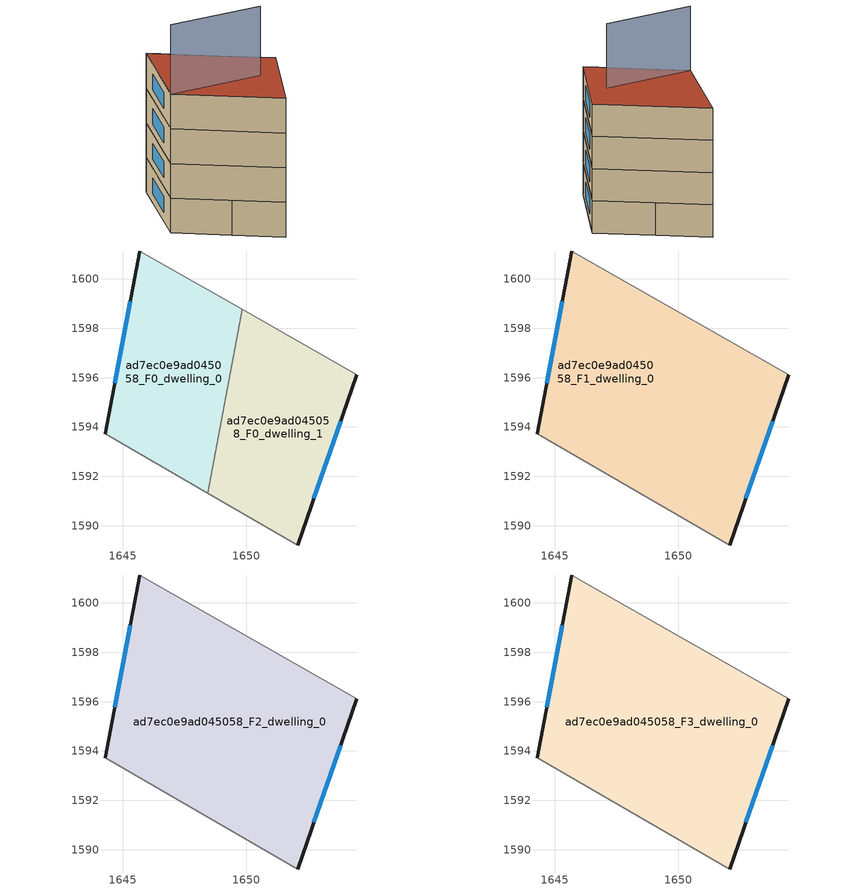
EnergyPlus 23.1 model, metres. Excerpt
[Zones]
ad7ec0e9ad045058_F0_dwelling_0
 floor ground (EU_floor_Construction): 1649.84,1598.76 1648.44,1591.32 1644.28,1593.72 1645.68,1601.13 z0
 wall outside (EU_wall_Construction): 1645.68,1601.13 1644.28,1593.72 z0:3
 wall adiabatic (EU_wall_Construction): 1644.28,1593.72 1648.44,1591.32 / 1649.84,1598.76 1645.68,1601.13 z0:3
 wall to ad7ec0e9ad045058_F0_dwelling_1 (EU_wall_Construction): 1648.44,1591.32 1649.84,1598.76 z0:3
 window (EU_Window_Construction): 1645.29,1599.09 1644.66,1595.76 z0.83:2.17
ad7ec0e9ad045058_F0_dwelling_1
 floor ground (EU_floor_Construction): 1654.48,1596.12 1652.08,1589.22 1648.44,1591.32 1649.84,1598.76 z0
 wall outside (EU_wall_Construction): 1652.08,1589.22 1654.48,1596.12 z0:3
 wall adiabatic (EU_wall_Construction): 1648.44,1591.32 1652.08,1589.22 / 1654.48,1596.12 1649.84,1598.76 z0:3
 window (EU_Window_Construction): 1652.74,1591.12 1653.82,1594.22 z0.83:2.17
ad7ec0e9ad045058_F1_dwelling_0
 floor to ad7ec0e9ad045058_F0_dwelling_0 (EU_floor_Construction): 1649.84,1598.76 1648.44,1591.32 1644.28,1593.72 1645.68,1601.13 z3
 floor to ad7ec0e9ad045058_F0_dwelling_1 (EU_floor_Construction): 1654.48,1596.12 1652.08,1589.22 1648.44,1591.32 1649.84,1598.76 z3
 wall outside (EU_wall_Construction): 1652.08,1589.22 1654.48,1596.12 / 1645.68,1601.13 1644.28,1593.72 z3:6
 wall adiabatic (EU_wall_Construction): 1644.28,1593.72 1652.08,1589.22 / 1654.48,1596.12 1645.68,1601.13 z3:6
 window (EU_Window_Construction): 1652.74,1591.12 1653.82,1594.22 / 1645.29,1599.09 1644.66,1595.76 z3.83:5.17
ad7ec0e9ad045058_F2_dwelling_0
 floor to ad7ec0e9ad045058_F1_dwelling_0 (EU_floor_Construction): 1654.48,1596.12 1652.08,1589.22 1644.28,1593.72 1645.68,1601.13 z6
 wall outside (EU_wall_Construction): 1652.08,1589.22 1654.48,1596.12 / 1645.68,1601.13 1644.28,1593.72 z6:9
 wall adiabatic (EU_wall_Construction): 1644.28,1593.72 1652.08,1589.22 / 1654.48,1596.12 1645.68,1601.13 z6:9
 window (EU_Window_Construction): 1652.74,1591.12 1653.82,1594.22 / 1645.29,1599.09 1644.66,1595.76 z6.83:8.17
ad7ec0e9ad045058_F3_dwelling_0
 floor to ad7ec0e9ad045058_F2_dwelling_0 (EU_floor_Construction): 1654.48,1596.12 1652.08,1589.22 1644.28,1593.72 1645.68,1601.13 z9
 wall outside (EU_wall_Construction): 1652.08,1589.22 1654.48,1596.12 / 1645.68,1601.13 1644.28,1593.72 z9:12
 wall adiabatic (EU_wall_Construction): 1644.28,1593.72 1652.08,1589.22 / 1654.48,1596.12 1645.68,1601.13 z9:12
 window (EU_Window_Construction): 1652.74,1591.12 1653.82,1594.22 / 1645.29,1599.09 1644.66,1595.76 z9.83:11.17
 roof outside (EU_roof_Construction): 1652.08,1589.22 1654.48,1596.12 1645.68,1601.13 1644.28,1593.72 z12
shading: 1644.28,1593.72 1652.04,1593.8 z0:18
[Building]
EU S2 Campaign: North Axis=0; Terrain=City; Solar Distribution=FullExterior
[Site:Location]
Lyon-Bron: Latitude=45.75; Longitude=5; Time Zone=1; Elevation=198
[SizingPeriod:WeatherFileDays]
AnnualSizingPeriod: Begin Month=1; Begin Day of Month=1; End Month=12; End Day of Month=31; Day of Week for Start Day=Monday; Use Weather File Daylight Saving Period=No; Use Weather File Rain and Snow Indicators=No
[MATERIAL]
EU_InternalMass_Material: Roughness=MediumRough; Thickness=0.1; Conductivity=1; Density=1800; Specific Heat=900; Thermal Absorptance=0.9; Solar Absorptance=0.7; Visible Absorptance=0.7
[MATERIAL:NOMASS] Roughness=MediumRough; Thermal Absorptance=0.9; Solar Absorptance=0.7; Visible Absorptance=0.7
Name | Thermal Resistance
EU_wall_NoMass | 0.87146
EU_roof_NoMass | 0.842276
EU_floor_NoMass | 0.496999
[WINDOWMATERIAL:SIMPLEGLAZINGSYSTEM]
EU_Window_SimpleGlazing: UFactor=2.2525; Solar Heat Gain Coefficient=0.76; Visible Transmittance=0.76
[CONSTRUCTION]
EU_wall_Construction: EU_wall_NoMass
EU_roof_Construction: EU_roof_NoMass
EU_floor_Construction: EU_floor_NoMass
EU_Window_Construction: EU_Window_SimpleGlazing
EU_InternalMass_Construction: EU_InternalMass_Material
[ZONE] Type=1; Multiplier=1; Ceiling Height=autocalculate; Floor Area=autocalculate; Part of Total Floor Area=Yes
Name | Volume
ad7ec0e9ad045058_F0_dwelling_0 | 102.692
ad7ec0e9ad045058_F1_dwelling_0 | 205.382
ad7ec0e9ad045058_F2_dwelling_0; ad7ec0e9ad045058_F3_dwelling_0 | 205.386
ad7ec0e9ad045058_F0_dwelling_1 | 102.691
[INTERNALMASS] Construction=EU_InternalMass_Construction
Name | Zone or ZoneList | Surface Area
ad7ec0e9ad045058_F0_dwelling_0_EU_InternalMass | ad7ec0e9ad045058_F0_dwelling_0 | 34.2307
ad7ec0e9ad045058_F0_dwelling_1_EU_InternalMass | ad7ec0e9ad045058_F0_dwelling_1 | 34.2305
ad7ec0e9ad045058_F1_dwelling_0_EU_InternalMass | ad7ec0e9ad045058_F1_dwelling_0 | 68.4622
ad7ec0e9ad045058_F2_dwelling_0_EU_InternalMass | ad7ec0e9ad045058_F2_dwelling_0 | 68.4622
ad7ec0e9ad045058_F3_dwelling_0_EU_InternalMass | ad7ec0e9ad045058_F3_dwelling_0 | 68.4622
[OTHEREQUIPMENT] Fuel Type=Electricity; Design Level Calculation Method=Watts/Area; Power per Zone Floor Area=1; Fraction Latent=0; Fraction Radiant=0; Fraction Lost=0; Carbon Dioxide Generation Rate=0; EndUse Subcategory=EU_Step8_InternalGains
Name | Zone or ZoneList or Space or SpaceList | Schedule
EU_Step8_InternalGain_ad7ec0e9ad045058_F0_dwelling_0_f000 | ad7ec0e9ad045058_F0_dwelling_0 | EU_Step8_GainSchedule_ad7ec0e9ad045058_F0_dwelling_0_f000
EU_Step8_InternalGain_ad7ec0e9ad045058_F0_dwelling_1_f000 | ad7ec0e9ad045058_F0_dwelling_1 | EU_Step8_GainSchedule_ad7ec0e9ad045058_F0_dwelling_1_f000
EU_Step8_InternalGain_ad7ec0e9ad045058_F1_dwelling_0_f000 | ad7ec0e9ad045058_F1_dwelling_0 | EU_Step8_GainSchedule_ad7ec0e9ad045058_F1_dwelling_0_f000
EU_Step8_InternalGain_ad7ec0e9ad045058_F2_dwelling_0_f000 | ad7ec0e9ad045058_F2_dwelling_0 | EU_Step8_GainSchedule_ad7ec0e9ad045058_F2_dwelling_0_f000
EU_Step8_InternalGain_ad7ec0e9ad045058_F3_dwelling_0_f000 | ad7ec0e9ad045058_F3_dwelling_0 | EU_Step8_GainSchedule_ad7ec0e9ad045058_F3_dwelling_0_f000
[ZONEVENTILATION:DESIGNFLOWRATE] Schedule=EU_AlwaysOn; Design Flow Rate Calculation Method=AirChanges/Hour; Air Changes per Hour=0.425; Ventilation Type=Natural; Fan Pressure Rise=0; Fan Total Efficiency=1; Constant Term Coefficient=1; Temperature Term Coefficient=0; Velocity Term Coefficient=0; Velocity Squared Term Coefficient=0; Minimum Indoor Temperature=-100; Maximum Indoor Temperature=100; Delta Temperature=-100; Minimum Outdoor Temperature=-100; Maximum Outdoor Temperature=100; Maximum Wind Speed=40
Name | Zone or ZoneList or Space or SpaceList
EU_ConstantAir_ad7ec0e9ad045058_F0_dwelling_0 | ad7ec0e9ad045058_F0_dwelling_0
EU_ConstantAir_ad7ec0e9ad045058_F0_dwelling_1 | ad7ec0e9ad045058_F0_dwelling_1
EU_ConstantAir_ad7ec0e9ad045058_F1_dwelling_0 | ad7ec0e9ad045058_F1_dwelling_0
EU_ConstantAir_ad7ec0e9ad045058_F2_dwelling_0 | ad7ec0e9ad045058_F2_dwelling_0
EU_ConstantAir_ad7ec0e9ad045058_F3_dwelling_0 | ad7ec0e9ad045058_F3_dwelling_0
[HVACTEMPLATE:THERMOSTAT] Constant Heating Setpoint=20; Constant Cooling Setpoint=50
EU_HeatOnly_ad7ec0e9ad045058_F0_dwelling_0; EU_HeatOnly_ad7ec0e9ad045058_F0_dwelling_1; EU_HeatOnly_ad7ec0e9ad045058_F1_dwelling_0; EU_HeatOnly_ad7ec0e9ad045058_F2_dwelling_0; EU_HeatOnly_ad7ec0e9ad045058_F3_dwelling_0
[HVACTEMPLATE:ZONE:IDEALLOADSAIRSYSTEM] System Availability Schedule=EU_AlwaysOn; Maximum Heating Supply Air Temperature=50; Minimum Cooling Supply Air Temperature=13; Maximum Heating Supply Air Humidity Ratio=0.0156; Minimum Cooling Supply Air Humidity Ratio=0.0077; Heating Limit=NoLimit; Cooling Limit=NoLimit; Heating Availability Schedule=EU_AlwaysOn; Cooling Availability Schedule=EU_CoolingOff; Dehumidification Control Type=ConstantSensibleHeatRatio; Cooling Sensible Heat Ratio=0.7; Dehumidification Setpoint=60; Humidification Control Type=None; Humidification Setpoint=30; Outdoor Air Method=None; Outdoor Air Flow Rate per Person=0.00944; Outdoor Air Flow Rate per Zone Floor Area=0; Outdoor Air Flow Rate per Zone=0; Demand Controlled Ventilation Type=None; Outdoor Air Economizer Type=NoEconomizer; Heat Recovery Type=None; Sensible Heat Recovery Effectiveness=0.7; Latent Heat Recovery Effectiveness=0.65
Name | Template Thermostat
ad7ec0e9ad045058_F0_dwelling_0 | EU_HeatOnly_ad7ec0e9ad045058_F0_dwelling_0
ad7ec0e9ad045058_F0_dwelling_1 | EU_HeatOnly_ad7ec0e9ad045058_F0_dwelling_1
ad7ec0e9ad045058_F1_dwelling_0 | EU_HeatOnly_ad7ec0e9ad045058_F1_dwelling_0
ad7ec0e9ad045058_F2_dwelling_0 | EU_HeatOnly_ad7ec0e9ad045058_F2_dwelling_0
ad7ec0e9ad045058_F3_dwelling_0 | EU_HeatOnly_ad7ec0e9ad045058_F3_dwelling_0
[SIZING:ZONE] Zone Cooling Design Supply Air Temperature Input Method=SupplyAirTemperature; Zone Cooling Design Supply Air Temperature=13; Zone Heating Design Supply Air Temperature Input Method=SupplyAirTemperature; Zone Heating Design Supply Air Temperature=50; Zone Cooling Design Supply Air Humidity Ratio=0.008; Zone Heating Design Supply Air Humidity Ratio=0.008; Cooling Design Air Flow Method=DesignDay; Cooling Design Air Flow Rate=0; Cooling Minimum Air Flow per Zone Floor Area=0.000762; Cooling Minimum Air Flow=0; Cooling Minimum Air Flow Fraction=0.2; Heating Design Air Flow Method=DesignDay; Heating Design Air Flow Rate=0; Heating Maximum Air Flow per Zone Floor Area=0.002032; Heating Maximum Air Flow=0.141576; Heating Maximum Air Flow Fraction=0.3; Account for Dedicated Outdoor Air System=No; Dedicated Outdoor Air System Control Strategy=NeutralSupplyAir; Dedicated Outdoor Air Low Setpoint Temperature for Design=autosize; Dedicated Outdoor Air High Setpoint Temperature for Design=autosize; Zone Load Sizing Method=Sensible Load Only No Latent Load; Zone Latent Cooling Design Supply Air Humidity Ratio Input Method=HumidityRatioDifference; Zone Cooling Design Supply Air Humidity Ratio Difference=0.005; Zone Latent Heating Design Supply Air Humidity Ratio Input Method=HumidityRatioDifference; Zone Humidification Design Supply Air Humidity Ratio Difference=0.005
ad7ec0e9ad045058_F0_dwelling_0; ad7ec0e9ad045058_F0_dwelling_1; ad7ec0e9ad045058_F1_dwelling_0; ad7ec0e9ad045058_F2_dwelling_0; ad7ec0e9ad045058_F3_dwelling_0
[SCHEDULE:CONSTANT]
Name | Hourly Value
EU_AlwaysOn | 1
EU_CoolingOff | 0
[SCHEDULE:FILE] Column Number=1; Rows to Skip at Top=0; Number of Hours of Data=8760; Column Separator=Comma; Interpolate to Timestep=No; Minutes per Item=60; Adjust Schedule for Daylight Savings=Yes
Name | File
EU_Step8_GainSchedule_ad7ec0e9ad045058_F0_dwelling_0_f000 | ../../schedules/ad7ec0e9ad045058/ad7ec0e9ad045058_F0_dwelling_0_f000_gain.csv
EU_Step8_GainSchedule_ad7ec0e9ad045058_F0_dwelling_1_f000 | ../../schedules/ad7ec0e9ad045058/ad7ec0e9ad045058_F0_dwelling_1_f000_gain.csv
EU_Step8_GainSchedule_ad7ec0e9ad045058_F1_dwelling_0_f000 | ../../schedules/ad7ec0e9ad045058/ad7ec0e9ad045058_F1_dwelling_0_f000_gain.csv
EU_Step8_GainSchedule_ad7ec0e9ad045058_F2_dwelling_0_f000 | ../../schedules/ad7ec0e9ad045058/ad7ec0e9ad045058_F2_dwelling_0_f000_gain.csv
EU_Step8_GainSchedule_ad7ec0e9ad045058_F3_dwelling_0_f000 | ../../schedules/ad7ec0e9ad045058/ad7ec0e9ad045058_F3_dwelling_0_f000_gain.csv
